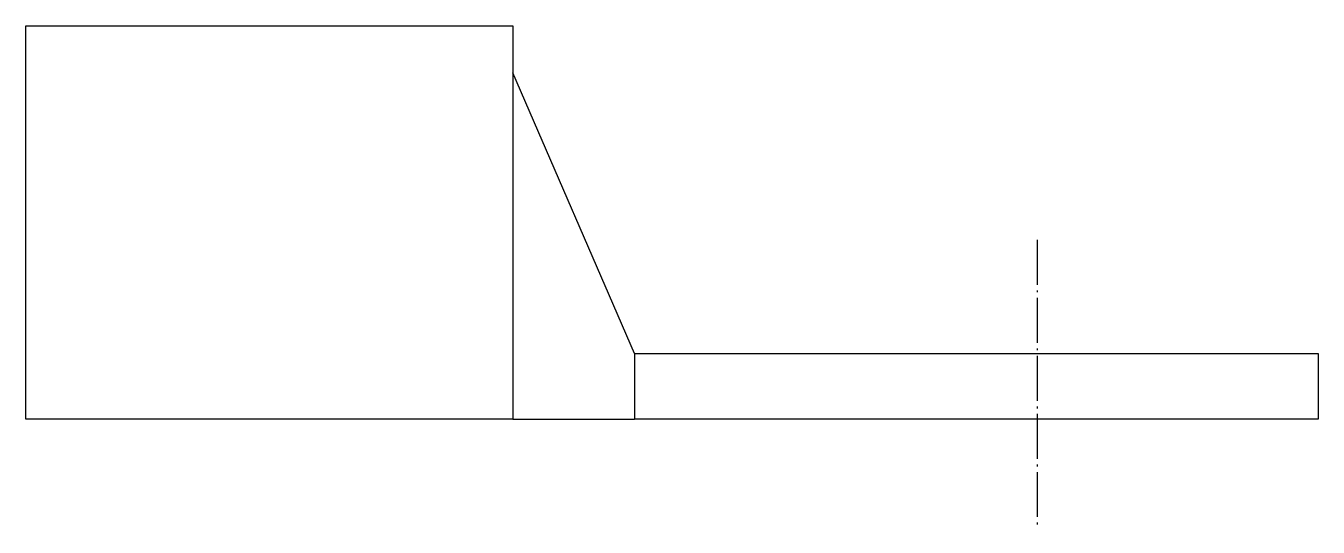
# Model space of a CAD drawing. Extents: x 0 to 69, y 0 to 26.8.
import ezdxf

# ---------------------------------------------------------------- set-up
doc = ezdxf.new("R2010")
doc.units = 0
doc.linetypes.add('ACAD_ISO04W100', pattern=[30, 24, -3, 0, -3])

# ---------------------------------------------------------------- blocks, each defined once
blk = doc.blocks.new('SC150_d')
for p, q in [((-28, 21), (-28, 0)), ((-21.5, 3.5), (-28, 18.498)), ((-21.5, 3.5), (-21.5, 0)), ((15, 3.5), (15, 0)), ((-28, 0), (-21.5, 0))]:
    blk.add_line(p, q)
at = {"color": 6, "linetype": 'ACAD_ISO04W100', "ltscale": 0.1}
blk.add_line((0, 9.571), (0, -5.775), dxfattribs=at)
for points in [[(-28, 0), (-54, 0), (-54, 21), (-28, 21)], [(-21.5, 3.5), (15, 3.5)], [(15, 0), (-21.5, 0)]]:
    blk.add_lwpolyline(points)

msp = doc.modelspace()

# ---------------------------------------------------------------- block references
msp.add_blockref('SC150_d', (54, 5.775))

doc.saveas('drawing.dxf')
